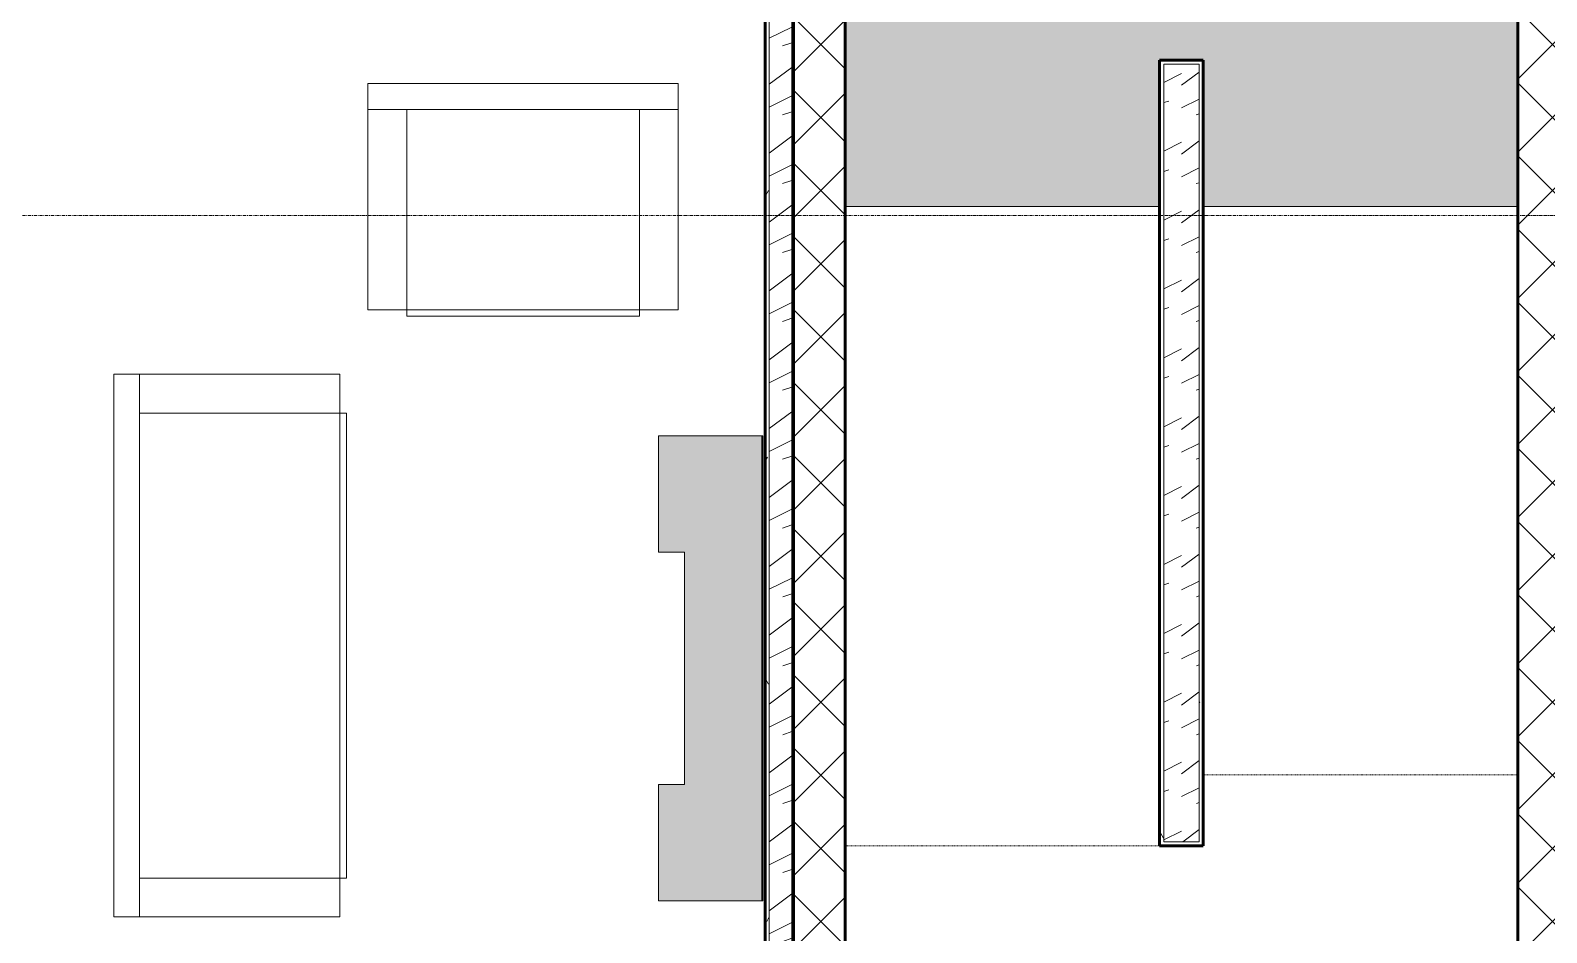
# Model space of a CAD drawing. Header units: inches. Extents: x -4169 to -1846, y 9706 to 12377.
# Drawn here: x -2758.4 to -2523.8, y 10056.2 to 10195.8 of the extents above; entities that cross this region are included whole.
import ezdxf

# ---------------------------------------------------------------- set-up
doc = ezdxf.new("R2010")
doc.units = ezdxf.units.IN
doc.header["$MEASUREMENT"] = 0
doc.linetypes.add('Grid Line 1_2_', pattern=[0.875, 0.5, -0.125, 0.125, -0.125])
doc.linetypes.add('Overhead 1_16_', pattern=[0.101562, 0.0625, -0.039062])
for name, color, linetype, lineweight in [('0-1', 7, 'Continuous', 5), ('0-2', 7, 'Continuous', 18), ('A-FLOR-1', 31, 'Continuous', 18), ('A-FLOR-2', 7, 'Continuous', 18), ('A-WALL', 113, 'Continuous', 18), ('A-WALL-10', 113, 'Continuous', 5), ('A-WALL-11', 113, 'Continuous', 60), ('A-WALL-3', 50, 'Continuous', 60), ('A-WALL-4', 7, 'Continuous', 18), ('A-WALL-PATT-1', 250, 'Continuous', 9), ('A-WALL-PATT-2', 253, 'Continuous', 9), ('A-WALL-PATT-3', 252, 'Continuous', 9), ('A-WALL-PATT-4', 111, 'Continuous', 9), ('I-FURN', 30, 'Continuous', 9), ('I-FURN-1', 250, 'Continuous', 9), ('I-FURN-3', 55, 'Continuous', 9), ('I-WALL-1', 50, 'Continuous', 60), ('S-GRID-1', 1, 'Grid Line 1_2_', 9), ('S-STRS-MBND-1', 250, 'Overhead 1_16_', 9)]:
    doc.layers.add(name, color=color, linetype=linetype, lineweight=lineweight)
pattern_1 = [(45, (0, 0), (-5.656854, 5.656854), []), (135, (0, 0), (-5.656854, -5.656854), [])]
pattern_2 = [(0, (0, 0), (20.48, 5.12), [0.845, -14.515, 0.845, -14.515, -81.92]), (0, (0, 0), (20.48, 5.12), [-30.72, 0.845, -29.875, 0.845, -14.515, -35.84]), (0, (0, 0), (20.48, 5.12), [-76.8, 0.845, -9.395, 0.845, -24.755]), (120, (7.68, 2.56), (-14.67405, 15.1762003), [0.845, -14.515, 0.845, -14.515, -81.92]), (120, (7.68, 2.56), (-14.67405, 15.1762003), [-30.72, 0.845, -29.875, 0.845, -14.515, -35.84]), (120, (7.68, 2.56), (-14.67405, 15.1762003), [-76.8, 0.845, -9.395, 0.845, -24.755]), (240, (10.24, 12.8), (-5.80595, -20.2962003), [0.845, -14.515, 0.845, -14.515, -81.92]), (240, (10.24, 12.8), (-5.80595, -20.2962003), [-30.72, 0.845, -29.875, 0.845, -14.515, -35.84]), (240, (10.24, 12.8), (-5.80595, -20.2962003), [-76.8, 0.845, -9.395, 0.845, -24.755])]
pattern_3 = [(216.87, (4.265, 10.662), (31.9871619, 21.32545714), [5.331, -47.981]), (206.565, (10.662, 7.464), (-10.662476, -10.6620098), [11.921, -11.921]), (198.435, (10.662, 2.132), (-21.3244936, -10.6625869), [6.744, -26.974])]

# ---------------------------------------------------------------- blocks, each defined once
blk = doc.blocks.new('Entertainment_Center_14771 - Entertainment_Center_14771-1372851-ENLARGED RCP - 2ND FLOOR PLAN')
at = {"layer": 'I-FURN-3'}
for points in [[(-36, 10), (-36, -6), (36, -6), (36, 10), (18, 10), (18, 6), (-18, 6), (-18, 10), (-35, 10)], [(-35.34, 10.03), (-35.31, 10), (-34.85, 10), (-34.85, 10.03), (-35.31, 10.03)], [(-19.66, 10.03), (-19.66, 10), (-18.66, 10), (-18.66, 10.03), (-19, 10.03)], [(18.66, 10.03), (18.66, 10), (19.66, 10), (19.66, 10.03), (19, 10.03)], [(34.85, 10), (35.34, 10), (35.31, 10.03), (34.85, 10.03)], [(-36, -6.12), (36, -6.12), (36, -6), (-36, -6)]]:
    blk.add_hatch(color=256, dxfattribs=at).paths.add_polyline_path(points, flags=0)
at = {"layer": 'I-FURN-1'}
for p, q in [((-36, -6), (-36, 10)), ((-36, 10), (-18, 10)), ((-35.34, 10), (-35.34, 10.03)), ((-35.34, 10.03), (-34.85, 10.03)), ((-34.85, 10.03), (-34.85, 10)), ((-19.66, 10), (-19.66, 10.03)), ((-19.66, 10.03), (-18.66, 10.03)), ((-18.66, 10.03), (-18.66, 10)), ((-18, 10), (-18, 6)), ((18, 6), (18, 10)), ((18, 10), (36, 10)), ((18.66, 10.03), (19.66, 10.03)), ((18.66, 10), (18.66, 10.03)), ((19.66, 10.03), (19.66, 10)), ((34.85, 10), (34.85, 10.03)), ((34.85, 10.03), (35.34, 10.03)), ((35.34, 10.03), (35.34, 10)), ((36, 10), (36, -6)), ((-18, 6), (18, 6)), ((36, -6), (-36, -6)), ((-36, -6.12), (-36, -6)), ((36, -6), (-36, -6)), ((-36, -6.12), (36, -6.12)), ((36, -6.12), (36, -6))]:
    blk.add_line(p, q, dxfattribs=at)
blk = doc.blocks.new('Couch-Both_Arms-Generic - 1-1372852-ENLARGED RCP - 2ND FLOOR PLAN')
at = {"layer": 'I-FURN'}
for p, q in [((-42, 17.5), (-36, 17.5)), ((-42, -13.5), (-42, 17.5)), ((-36, 18.5), (36, 18.5)), ((-36, -13.5), (-36, 18.5)), ((-36, 17.5), (-36, -13.5)), ((36, 18.5), (36, -13.5)), ((36, 17.5), (42, 17.5)), ((36, -13.5), (36, 17.5)), ((42, 17.5), (42, -13.5)), ((-42, -13.5), (42, -13.5)), ((-36, -13.5), (-42, -13.5)), ((36, -13.5), (-36, -13.5)), ((42, -13.5), (36, -13.5))]:
    blk.add_line(p, q, dxfattribs=at)
at = {"layer": 'I-FURN-1'}
for p, q in [((-42, 17.5), (42, 17.5)), ((-42, -17.5), (-42, 17.5)), ((42, 17.5), (42, -17.5)), ((42, -17.5), (-42, -17.5))]:
    blk.add_line(p, q, dxfattribs=at)
blk = doc.blocks.new('Couch-Both_Arms-Generic - 2-1523460-ENLARGED RCP - 2ND FLOOR PLAN')
at = {"layer": 'I-FURN'}
for p, q in [((-24, 17.5), (-18, 17.5)), ((-24, -13.5), (-24, 17.5)), ((-18, 18.5), (18, 18.5)), ((-18, -13.5), (-18, 18.5)), ((-18, 17.5), (-18, -13.5)), ((18, 18.5), (18, -13.5)), ((18, 17.5), (24, 17.5)), ((18, -13.5), (18, 17.5)), ((24, 17.5), (24, -13.5)), ((-24, -13.5), (24, -13.5)), ((-18, -13.5), (-24, -13.5)), ((18, -13.5), (-18, -13.5)), ((24, -13.5), (18, -13.5))]:
    blk.add_line(p, q, dxfattribs=at)
at = {"layer": 'I-FURN-1'}
for p, q in [((-24, 17.5), (24, 17.5)), ((-24, -17.5), (-24, 17.5)), ((24, 17.5), (24, -17.5)), ((24, -17.5), (-24, -17.5))]:
    blk.add_line(p, q, dxfattribs=at)
blk = doc.blocks.new('CTR - 1st Phase - Unit Layouts_rvt-1-ENLARGED RCP - 2ND FLOOR PLAN')
at = {"layer": '0-2'}
for name, p, rotation in [('Couch-Both_Arms-Generic - 2-1523460-ENLARGED RCP - 2ND FLOOR PLAN', (-2682.15, 10170.09), 180), ('Couch-Both_Arms-Generic - 1-1372852-ENLARGED RCP - 2ND FLOOR PLAN', (-2727.97, 10100.59), 269.9999999999309), ('Entertainment_Center_14771 - Entertainment_Center_14771-1372851-ENLARGED RCP - 2ND FLOOR PLAN', (-2651.2, 10097.08), 89.99999999993574)]:
    blk.add_blockref(name, p, dxfattribs=dict(at, rotation=rotation))
blk = doc.blocks.new('CTR - 1st Phase - Shell_rvt-1-ENLARGED RCP - 2ND FLOOR PLAN')
at = {"layer": 'S-GRID-1'}
blk.add_line((-1846.46, 10167.19), (-4136.46, 10167.19), dxfattribs=at)
blk = doc.blocks.new('CTR - 1st Phase -Stairs _ Elevators_rvt-1-ENLARGED RCP - 2ND FLOOR PLAN')
at = {"layer": 'A-FLOR-1'}
blk.add_hatch(color=256, dxfattribs=at).paths.add_polyline_path([(-2586.27, 10168.59), (-2583.7, 10168.59), (-2583.7, 10191.21), (-2576.95, 10191.21), (-2576.95, 10168.59), (-2528.32, 10168.59), (-2528.32, 10253.59), (-2620.57, 10253.59), (-2620.57, 10218.59), (-2622.32, 10218.59), (-2622.32, 10253.59), (-2632.32, 10253.59), (-2632.32, 10168.59)], flags=0)
at = {"layer": 'A-WALL-PATT-1'}
h = blk.add_hatch(dxfattribs=at)
h.set_pattern_fill('FP_1', color=256, style=0, pattern_type=2)
h.set_pattern_definition(pattern_2)
h.paths.add_polyline_path([(-2583.7, 10069.59), (-2583.07, 10069.59), (-2583.07, 10191.21), (-2583.7, 10191.21), (-2583.7, 10108.37)], flags=0)
h = blk.add_hatch(dxfattribs=at)
h.set_pattern_fill('FP_1', color=256, style=0, pattern_type=2)
h.set_pattern_definition(pattern_2)
h.paths.add_polyline_path([(-2583.07, 10069.59), (-2576.95, 10069.59), (-2576.95, 10191.21), (-2583.07, 10191.21), (-2583.07, 10190.59), (-2577.57, 10190.59), (-2577.57, 10070.21), (-2583.07, 10070.21)], flags=0)
at = {"layer": 'A-WALL-PATT-2'}
h = blk.add_hatch(dxfattribs=at)
h.set_pattern_fill('FP_2', color=256, style=0, pattern_type=2)
h.set_pattern_definition(pattern_3)
h.paths.add_polyline_path([(-2577.57, 10070.21), (-2577.57, 10190.59), (-2583.07, 10190.59), (-2583.07, 10070.21)], flags=0)
at = {"layer": 'A-WALL-PATT-3'}
h = blk.add_hatch(dxfattribs=at)
h.set_pattern_fill('FP_52', color=256, style=0, pattern_type=2)
h.set_pattern_definition(pattern_1)
h.paths.add_polyline_path([(-2632.32, 10021.59), (-2632.32, 10253.59), (-2640.32, 10253.59), (-2640.32, 10021.59)], flags=0)
h = blk.add_hatch(dxfattribs=at)
h.set_pattern_fill('FP_52', color=256, style=0, pattern_type=2)
h.set_pattern_definition(pattern_1)
h.paths.add_polyline_path([(-2520.32, 10021.59), (-2520.32, 10253.59), (-2528.32, 10253.59), (-2528.32, 10021.59), (-2523.72, 10021.59)], flags=0)
at = {"layer": 'A-FLOR-2'}
for p, q in [((-2583.7, 10168.59), (-2632.32, 10168.59)), ((-2528.32, 10168.59), (-2576.95, 10168.59))]:
    blk.add_line(p, q, dxfattribs=at)
at = {"layer": 'A-WALL-3'}
for p, q in [((-2640.32, 10021.59), (-2640.32, 10253.59)), ((-2632.32, 10253.59), (-2632.32, 10021.59)), ((-2528.32, 10021.59), (-2528.32, 10253.59))]:
    blk.add_line(p, q, dxfattribs=at)
at = {"layer": 'A-WALL-4'}
for p, q in [((-2583.07, 10190.59), (-2577.57, 10190.59)), ((-2583.07, 10070.21), (-2583.07, 10190.59)), ((-2577.57, 10070.21), (-2577.57, 10190.59)), ((-2577.57, 10070.21), (-2583.07, 10070.21))]:
    blk.add_line(p, q, dxfattribs=at)
at = {"layer": 'I-WALL-1'}
for p, q in [((-2583.7, 10069.59), (-2583.7, 10191.21)), ((-2583.7, 10191.21), (-2583.07, 10191.21)), ((-2583.07, 10191.21), (-2577.57, 10191.21)), ((-2577.57, 10191.21), (-2576.95, 10191.21)), ((-2576.95, 10191.21), (-2576.95, 10069.59)), ((-2583.07, 10069.59), (-2583.7, 10069.59)), ((-2577.57, 10069.59), (-2583.07, 10069.59)), ((-2576.95, 10069.59), (-2577.57, 10069.59))]:
    blk.add_line(p, q, dxfattribs=at)
at = {"layer": 'S-STRS-MBND-1'}
for p, q in [((-2583.7, 10168.59), (-2632.32, 10168.59)), ((-2632.32, 10168.59), (-2632.32, 10141.59)), ((-2583.7, 10168.59), (-2583.7, 10141.59)), ((-2576.95, 10080.59), (-2528.32, 10080.59)), ((-2583.7, 10069.59), (-2632.32, 10069.59))]:
    blk.add_line(p, q, dxfattribs=at)

msp = doc.modelspace()

# ---------------------------------------------------------------- hatches: boundary and pattern name
at = {"layer": 'A-WALL-10'}
msp.add_hatch(color=256, dxfattribs=at).paths.add_polyline_path([(-2640.32, 10013.59), (-2640.32, 10261.59), (-2640.57, 10261.59), (-2640.57, 10013.59), (-2640.42, 10013.59)], flags=0)
at = {"layer": 'A-WALL-PATT-4'}
h = msp.add_hatch(dxfattribs=at)
h.set_pattern_fill('FP_1', color=256, style=0, pattern_type=2)
h.set_pattern_definition(pattern_2)
h.paths.add_polyline_path([(-2644.07, 10013.59), (-2644.07, 10250.41), (-2644.7, 10250.41), (-2644.7, 10013.59)], flags=0)
h.paths.add_polyline_path([(-2644.7, 10255.16), (-2644.07, 10255.16), (-2644.07, 10261.59), (-2644.7, 10261.59)], flags=0)
h = msp.add_hatch(dxfattribs=at)
h.set_pattern_fill('FP_2', color=256, style=0, pattern_type=2)
h.set_pattern_definition(pattern_3)
h.paths.add_polyline_path([(-2640.57, 10013.59), (-2640.57, 10261.59), (-2644.07, 10261.59), (-2644.07, 10013.59)], flags=0)

# ---------------------------------------------------------------- linework, layer by layer
at = {"layer": 'A-WALL'}
for p, q in [((-2644.07, 10373.41), (-2644.07, 10013.59)), ((-2640.57, 10261.59), (-2640.57, 10013.59))]:
    msp.add_line(p, q, dxfattribs=at)
at = {"layer": 'A-WALL-11'}
for p, q in [((-2644.7, 10013.59), (-2644.7, 10261.59)), ((-2640.32, 10261.59), (-2640.32, 10013.59))]:
    msp.add_line(p, q, dxfattribs=at)

# ---------------------------------------------------------------- block references
at = {"layer": '0-1'}
for name in ['CTR - 1st Phase - Shell_rvt-1-ENLARGED RCP - 2ND FLOOR PLAN', 'CTR - 1st Phase -Stairs _ Elevators_rvt-1-ENLARGED RCP - 2ND FLOOR PLAN', 'CTR - 1st Phase - Unit Layouts_rvt-1-ENLARGED RCP - 2ND FLOOR PLAN']:
    msp.add_blockref(name, (0, 0), dxfattribs=at)

doc.saveas('drawing.dxf')
